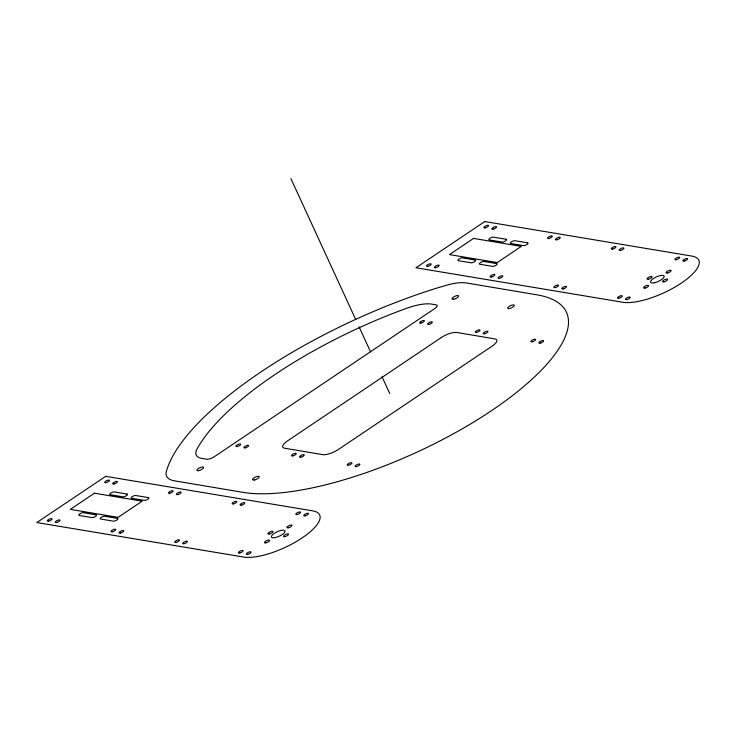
<?xml version="1.0" encoding="UTF-8"?>
<svg xmlns="http://www.w3.org/2000/svg" width="736" height="736" viewBox="0 0 736 736"><rect width="100%" height="100%" fill="white"/><g stroke="black" fill="none" stroke-linecap="round" stroke-linejoin="round"><path stroke-width="1.1" d="M290.895 178.609L355.69 319.47M359.048 326.775L370.567 351.817M382.085 376.86L389.767 393.558M196.319 450.579L196.07 451.306A38.097 12.65 -24.7 0 0 202.17 458.464L206.604 459.218A6.081 2.015 -24.7 0 0 214.378 456.66L434.829 308.513A6.081 2.015 -24.7 0 0 436.246 304.888L432.575 304.272A38.244 12.705 -24.7 0 0 411.295 306.737L405.996 308.504A215.74 71.659 -24.7 0 0 197.073 448.923L196.319 450.579M441.26 337.576L287.408 440.974A12.153 4.039 -24.7 0 0 284.574 448.215L322.718 454.636A12.153 4.039 -24.7 0 0 338.266 449.54L492.117 346.141A12.153 4.039 -24.7 0 0 494.951 338.9L456.808 332.479A12.153 4.039 -24.7 0 0 441.26 337.576M484.803 221.545L415.932 267.757L622.904 302.284A45.577 15.116 -24.6 0 0 681.223 283.167A45.577 15.116 -24.6 0 0 691.776 256.073L484.803 221.545M105.68 476.33L36.8 522.542L243.772 557.069A45.577 15.116 -24.6 0 0 302.091 537.952A45.577 15.116 -24.6 0 0 312.653 510.858L105.68 476.33M473.561 238.418L449.457 254.592L497.223 262.568L521.327 246.394L473.561 238.418M94.438 493.203L70.334 509.376L118.091 517.353L142.195 501.179L94.438 493.203M449.576 284.381L435.804 288.402A243.092 80.748 -24.7 0 0 166.115 472.429A51.603 17.14 -24.7 0 0 174.46 480.82L242.926 492.347A194.47 64.593 -24.7 0 0 491.657 410.559A194.47 64.593 -24.7 0 0 536.599 294.768L466.56 282.983A41.989 13.947 -24.7 0 0 449.576 284.381M506.147 239.264L493.414 237.139A2.732 0.911 -24.6 0 0 489.918 238.289A2.732 0.911 -24.6 0 0 489.284 239.918L502.016 242.043A2.732 0.911 -24.6 0 0 505.522 240.893A2.732 0.911 -24.6 0 0 506.147 239.264M527.602 242.843L514.869 240.718A2.732 0.911 -24.6 0 0 511.373 241.868A2.732 0.911 -24.6 0 0 510.738 243.496L523.471 245.622A2.732 0.911 -24.6 0 0 526.976 244.472A2.732 0.911 -24.6 0 0 527.602 242.843M475.217 260.02L462.475 257.894A2.732 0.911 -24.6 0 0 458.979 259.044A2.732 0.911 -24.6 0 0 458.344 260.673L471.086 262.798A2.732 0.911 -24.6 0 0 474.582 261.648A2.732 0.911 -24.6 0 0 475.217 260.02M496.671 263.598L483.929 261.473A2.732 0.911 -24.6 0 0 480.433 262.623A2.732 0.911 -24.6 0 0 479.798 264.252L492.531 266.377A2.732 0.911 -24.6 0 0 496.036 265.227A2.732 0.911 -24.6 0 0 496.671 263.598M127.024 494.049L114.282 491.924A2.732 0.911 -24.6 0 0 110.786 493.074A2.732 0.911 -24.6 0 0 110.152 494.702L122.894 496.828A2.732 0.911 -24.6 0 0 126.39 495.678A2.732 0.911 -24.6 0 0 127.024 494.049M148.479 497.628L135.737 495.503A2.732 0.911 -24.6 0 0 132.241 496.653A2.732 0.911 -24.6 0 0 131.606 498.281L144.348 500.406A2.732 0.911 -24.6 0 0 147.844 499.256A2.732 0.911 -24.6 0 0 148.479 497.628M96.085 514.804L83.352 512.679A2.732 0.911 -24.6 0 0 79.847 513.829A2.732 0.911 -24.6 0 0 79.221 515.458L91.954 517.583A2.732 0.911 -24.6 0 0 95.45 516.433A2.732 0.911 -24.6 0 0 96.085 514.804M117.539 518.383L104.806 516.258A2.732 0.911 -24.6 0 0 101.301 517.408A2.732 0.911 -24.6 0 0 100.666 519.036L113.408 521.162A2.732 0.911 -24.6 0 0 116.904 520.012A2.732 0.911 -24.6 0 0 117.539 518.383M654.424 282.771A7.443 2.466 -24.6 0 0 664.166 276.239A7.443 2.466 -24.6 0 0 653.439 278.53A7.443 2.466 -24.6 0 0 654.424 282.771M667.478 272.982A2.769 0.92 -24.6 0 0 671.103 270.554A2.769 0.92 -24.6 0 0 667.12 271.409A2.769 0.92 -24.6 0 0 667.478 272.982M648.471 279.22A2.769 0.92 -24.6 0 0 652.087 276.791A2.769 0.92 -24.6 0 0 648.103 277.638A2.769 0.92 -24.6 0 0 648.471 279.22M664.038 281.814A2.769 0.92 -24.6 0 0 667.662 279.386A2.769 0.92 -24.6 0 0 663.679 280.241A2.769 0.92 -24.6 0 0 664.038 281.814M645.03 288.052A2.769 0.92 -24.6 0 0 648.646 285.623A2.769 0.92 -24.6 0 0 644.662 286.47A2.769 0.92 -24.6 0 0 645.03 288.052M626.833 299.552A2.585 0.856 -24.6 0 0 630.209 297.28A2.585 0.856 -24.6 0 0 626.492 298.08A2.585 0.856 -24.6 0 0 626.833 299.552M618.875 298.218A2.585 0.856 -24.6 0 0 622.251 295.955A2.585 0.856 -24.6 0 0 618.534 296.746A2.585 0.856 -24.6 0 0 618.875 298.218M427.818 266.34A2.585 0.856 -24.6 0 0 431.195 264.077A2.585 0.856 -24.6 0 0 427.478 264.868A2.585 0.856 -24.6 0 0 427.818 266.34M435.776 267.674A2.585 0.856 -24.6 0 0 439.162 265.402A2.585 0.856 -24.6 0 0 435.436 266.202A2.585 0.856 -24.6 0 0 435.776 267.674M499.468 278.3A2.585 0.856 -24.6 0 0 502.844 276.028A2.585 0.856 -24.6 0 0 499.128 276.828A2.585 0.856 -24.6 0 0 499.468 278.3M491.501 276.966A2.585 0.856 -24.6 0 0 494.886 274.703A2.585 0.856 -24.6 0 0 491.16 275.494A2.585 0.856 -24.6 0 0 491.501 276.966M563.15 288.926A2.585 0.856 -24.6 0 0 566.527 286.654A2.585 0.856 -24.6 0 0 562.81 287.454A2.585 0.856 -24.6 0 0 563.15 288.926M555.183 287.592A2.585 0.856 -24.6 0 0 558.569 285.329A2.585 0.856 -24.6 0 0 554.852 286.12A2.585 0.856 -24.6 0 0 555.183 287.592M612.582 249.09A2.585 0.856 -24.6 0 0 615.968 246.818A2.585 0.856 -24.6 0 0 612.242 247.618A2.585 0.856 -24.6 0 0 612.582 249.09M620.549 250.415A2.585 0.856 -24.6 0 0 623.926 248.152A2.585 0.856 -24.6 0 0 620.209 248.943A2.585 0.856 -24.6 0 0 620.549 250.415M493.175 229.163A2.585 0.856 -24.6 0 0 496.552 226.9A2.585 0.856 -24.6 0 0 492.835 227.691A2.585 0.856 -24.6 0 0 493.175 229.163M485.217 227.838A2.585 0.856 -24.6 0 0 488.594 225.566A2.585 0.856 -24.6 0 0 484.877 226.366A2.585 0.856 -24.6 0 0 485.217 227.838M556.858 239.789A2.585 0.856 -24.6 0 0 560.243 237.526A2.585 0.856 -24.6 0 0 556.517 238.317A2.585 0.856 -24.6 0 0 556.858 239.789M548.9 238.464A2.585 0.856 -24.6 0 0 552.276 236.192A2.585 0.856 -24.6 0 0 548.559 236.992A2.585 0.856 -24.6 0 0 548.9 238.464M676.264 259.716A2.585 0.856 -24.6 0 0 679.65 257.444A2.585 0.856 -24.6 0 0 675.933 258.244A2.585 0.856 -24.6 0 0 676.264 259.716M684.232 261.041A2.585 0.856 -24.6 0 0 687.608 258.778A2.585 0.856 -24.6 0 0 683.891 259.569A2.585 0.856 -24.6 0 0 684.232 261.041M275.292 537.556A7.443 2.466 -24.6 0 0 285.034 531.024A7.443 2.466 -24.6 0 0 274.307 533.315A7.443 2.466 -24.6 0 0 275.292 537.556M288.356 527.767A2.769 0.92 -24.6 0 0 291.971 525.338A2.769 0.92 -24.6 0 0 287.988 526.194A2.769 0.92 -24.6 0 0 288.356 527.767M269.339 534.005A2.769 0.92 -24.6 0 0 272.964 531.576A2.769 0.92 -24.6 0 0 268.98 532.422A2.769 0.92 -24.6 0 0 269.339 534.005M284.915 536.599A2.769 0.92 -24.6 0 0 288.53 534.17A2.769 0.92 -24.6 0 0 284.547 535.026A2.769 0.92 -24.6 0 0 284.915 536.599M265.898 542.837A2.769 0.92 -24.6 0 0 269.523 540.408A2.769 0.92 -24.6 0 0 265.54 541.254A2.769 0.92 -24.6 0 0 265.898 542.837M247.701 554.337A2.585 0.856 -24.6 0 0 251.086 552.064A2.585 0.856 -24.6 0 0 247.36 552.865A2.585 0.856 -24.6 0 0 247.701 554.337M239.743 553.003A2.585 0.856 -24.6 0 0 243.128 550.74A2.585 0.856 -24.6 0 0 239.402 551.531A2.585 0.856 -24.6 0 0 239.743 553.003M48.686 521.134A2.585 0.856 -24.6 0 0 52.072 518.862A2.585 0.856 -24.6 0 0 48.355 519.662A2.585 0.856 -24.6 0 0 48.686 521.134M56.654 522.459A2.585 0.856 -24.6 0 0 60.03 520.186A2.585 0.856 -24.6 0 0 56.313 520.987A2.585 0.856 -24.6 0 0 56.654 522.459M120.336 533.085A2.585 0.856 -24.6 0 0 123.712 530.812A2.585 0.856 -24.6 0 0 119.996 531.613A2.585 0.856 -24.6 0 0 120.336 533.085M112.378 531.76A2.585 0.856 -24.6 0 0 115.754 529.488A2.585 0.856 -24.6 0 0 112.038 530.279A2.585 0.856 -24.6 0 0 112.378 531.76M184.018 543.711A2.585 0.856 -24.6 0 0 187.404 541.438A2.585 0.856 -24.6 0 0 183.678 542.239A2.585 0.856 -24.6 0 0 184.018 543.711M176.06 542.377A2.585 0.856 -24.6 0 0 179.437 540.114A2.585 0.856 -24.6 0 0 175.72 540.905A2.585 0.856 -24.6 0 0 176.06 542.377M233.459 503.875A2.585 0.856 -24.6 0 0 236.836 501.602A2.585 0.856 -24.6 0 0 233.119 502.403A2.585 0.856 -24.6 0 0 233.459 503.875M241.417 505.2A2.585 0.856 -24.6 0 0 244.794 502.936A2.585 0.856 -24.6 0 0 241.077 503.728A2.585 0.856 -24.6 0 0 241.417 505.2M114.052 483.948A2.585 0.856 -24.6 0 0 117.429 481.684A2.585 0.856 -24.6 0 0 113.712 482.476A2.585 0.856 -24.6 0 0 114.052 483.948M106.085 482.623A2.585 0.856 -24.6 0 0 109.471 480.35A2.585 0.856 -24.6 0 0 105.745 481.151A2.585 0.856 -24.6 0 0 106.085 482.623M177.735 494.574A2.585 0.856 -24.6 0 0 181.111 492.31A2.585 0.856 -24.6 0 0 177.394 493.102A2.585 0.856 -24.6 0 0 177.735 494.574M169.768 493.249A2.585 0.856 -24.6 0 0 173.153 490.976A2.585 0.856 -24.6 0 0 169.436 491.777A2.585 0.856 -24.6 0 0 169.768 493.249M297.142 514.501A2.585 0.856 -24.6 0 0 300.518 512.228A2.585 0.856 -24.6 0 0 296.801 513.029A2.585 0.856 -24.6 0 0 297.142 514.501M305.1 515.826A2.585 0.856 -24.6 0 0 308.485 513.562A2.585 0.856 -24.6 0 0 304.759 514.354A2.585 0.856 -24.6 0 0 305.1 515.826M476.624 332.405A2.585 0.856 -24.7 0 0 480.01 330.142A2.585 0.856 -24.7 0 0 476.293 330.933A2.585 0.856 -24.7 0 0 476.624 332.405M254.408 479.973A3.643 1.214 -24.7 0 0 259.182 476.772A3.643 1.214 -24.7 0 0 253.938 477.894A3.643 1.214 -24.7 0 0 254.408 479.973M484.573 333.748A2.585 0.856 -24.7 0 0 487.959 331.476A2.585 0.856 -24.7 0 0 484.242 332.267A2.585 0.856 -24.7 0 0 484.573 333.748M356.491 466.569A2.585 0.856 -24.7 0 0 359.867 464.296A2.585 0.856 -24.7 0 0 356.16 465.088A2.585 0.856 -24.7 0 0 356.491 466.569M348.542 465.235A2.585 0.856 -24.7 0 0 351.928 462.962A2.585 0.856 -24.7 0 0 348.211 463.754A2.585 0.856 -24.7 0 0 348.542 465.235M292.919 455.869A2.585 0.856 -24.7 0 0 296.304 453.597A2.585 0.856 -24.7 0 0 292.588 454.388A2.585 0.856 -24.7 0 0 292.919 455.869M300.868 457.203A2.585 0.856 -24.7 0 0 304.244 454.931A2.585 0.856 -24.7 0 0 300.527 455.731A2.585 0.856 -24.7 0 0 300.868 457.203M509.533 308.522A3.643 1.214 -24.7 0 0 514.308 305.32A3.643 1.214 -24.7 0 0 509.064 306.443A3.643 1.214 -24.7 0 0 509.533 308.522M453.91 299.166A3.643 1.214 -24.7 0 0 458.684 295.955A3.643 1.214 -24.7 0 0 453.44 297.077A3.643 1.214 -24.7 0 0 453.91 299.166M198.784 470.617A3.643 1.214 -24.7 0 0 203.559 467.406A3.643 1.214 -24.7 0 0 198.315 468.528A3.643 1.214 -24.7 0 0 198.784 470.617M245.244 447.838A2.585 0.856 -24.7 0 0 248.621 445.565A2.585 0.856 -24.7 0 0 244.904 446.366A2.585 0.856 -24.7 0 0 245.244 447.838M237.296 446.504A2.585 0.856 -24.7 0 0 240.681 444.231A2.585 0.856 -24.7 0 0 236.964 445.022A2.585 0.856 -24.7 0 0 237.296 446.504M540.196 343.114A2.585 0.856 -24.7 0 0 543.582 340.842A2.585 0.856 -24.7 0 0 539.865 341.633A2.585 0.856 -24.7 0 0 540.196 343.114M532.257 341.771A2.585 0.856 -24.7 0 0 535.633 339.498A2.585 0.856 -24.7 0 0 531.916 340.299A2.585 0.856 -24.7 0 0 532.257 341.771M428.95 324.383A2.585 0.856 -24.7 0 0 432.336 322.11A2.585 0.856 -24.7 0 0 428.619 322.902A2.585 0.856 -24.7 0 0 428.95 324.383M421.001 323.049A2.585 0.856 -24.7 0 0 424.387 320.776A2.585 0.856 -24.7 0 0 420.67 321.568A2.585 0.856 -24.7 0 0 421.001 323.049"/></g></svg>
